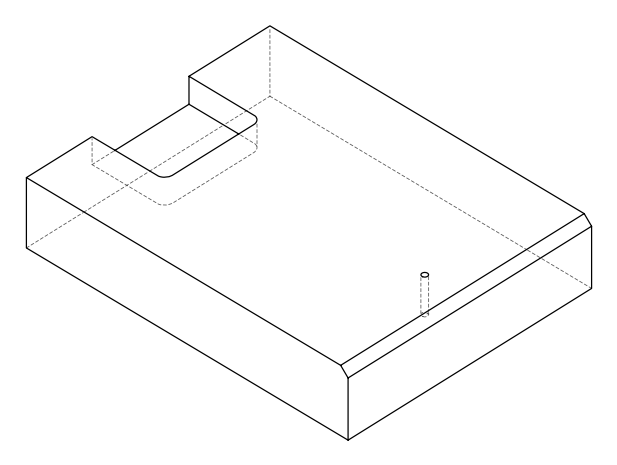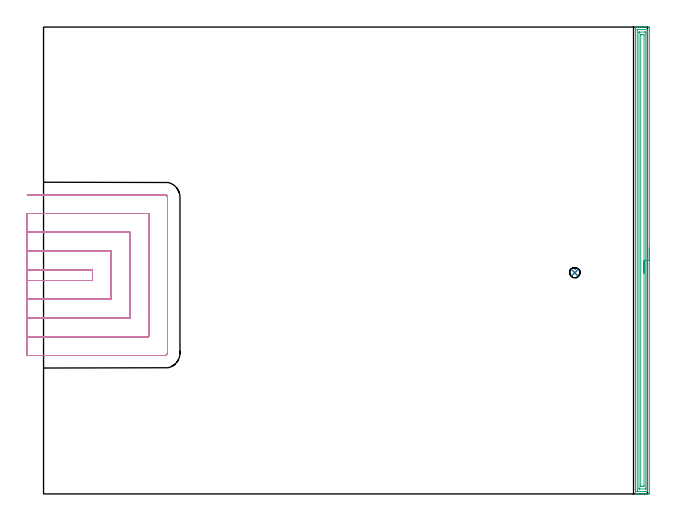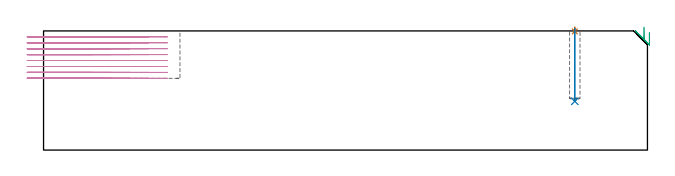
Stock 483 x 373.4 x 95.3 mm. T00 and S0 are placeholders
(PLAN: 4 operations, 3 tool changes, 40.4 min)
(1 SPOT_DRILL | STEP1POCKET | NXT0321_9005460120000 | 0.03 min | 1 mm3)
(2 DRILL_BLIND_HOLE_INTO_CENTER | STEP1POCKET | UGT0301_200 | 0.23 min | 2928 mm3)
(3 AREA_MILL | FG_CHAMFER_SURFACE | UGT0205_001 | 12.22 min | 23000 mm3)
(4 MILL_SLOT | SLOT_PARTIAL_RECTANGULAR | UGT0201_094 | Follow Part, ap 5, ae 75% | 27.91 min | 612171 mm3)
(TOOL NXT0321_9005460120000 | NC Spot Drill, 142deg, 12mm, Carbide, Uncoated | D12 PA142 FL30 Z2)
(TOOL UGT0301_200 | Twist Drill 8.3 mm | D8.3 PA118 FL72 Z2)
(TOOL UGT0205_001 | Chamfer Mill 20 x 3 x 45 deg. | D20 FL50 Z2)
(TOOL UGT0201_094 | End mill 20 mm | D20 FL38 Z4)
(OP 1 SPOT_DRILL)
G17 G21 G94 G90
T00 M6
G54
G17 G0 G90 X424.9 Y176.9 S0 M3
G43 Z105.3 H0
G94 G81 G98 Z94.943 F250. R98.3
G80
M5
M2
(OP 2 DRILL_BLIND_HOLE_INTO_CENTER)
G17 G21 G94 G90
T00 M6
G54
G17 G0 G90 X424.9 Y176.9 S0 M3
G43 Z105.3 H0
G94 G81 G98 Z39. F250. R97.3
G80
M5
M2
(OP 3 AREA_MILL)
G17 G21 G94 G90
T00 M6
G54
G17 G0 G90 X484.5 Y196.7 S1061 M3
G43 Z105.3 H0
Z94.2
G94 G1 Y196.662 Z93.328 F250.
Y196.548 Z92.463
Y196.359 Z91.612
Y196.097 Z90.78
Y195.763 Z89.974
Y195.36 Z89.2
Y194.892 Z88.464
Y194.36 Z87.772
Y193.771 Z87.129
Y193.128 Z86.54
Y192.436 Z86.008
Y191.7 Z85.54
Y190.926 Z85.137
Y190.12 Z84.803
Y189.288 Z84.541
Y188.436 Z84.352
Y187.572 Z84.238
Y186.7 Z84.2
Y0.869
X484.498 Y0.607 Z84.202
X484.492 Y0.007 Z84.206
X484.473 Y0.003 Z84.224
X483.869 Y0. Z84.829
X476.714 Z91.98
X476.141 Z92.556
X475.82 Z92.876
X475.247 Z93.449
X474.926 Z93.77
X473.853 Z94.846
X473.466 Y0.001 Z95.226
X473.443 Y0.003 Z95.248
X473.403 Y0.01 Z95.288
X473.4 Y0.16 Z95.3
Y373.24
X473.403 Y373.39 Z95.288
X473.463 Y373.394 Z95.228
X473.854 Y373.4 Z94.846
X474.283 Z94.416
X474.926 Z93.77
X476.141 Z92.556
X476.714 Z91.98
X483.869 Y373.399 Z84.829
X484.473 Y373.397 Z84.224
X484.492 Y373.393 Z84.206
X484.497 Y372.793 Z84.203
X484.5 Y372.163 Z84.2
Y186.7
X483.086 Z85.614
X483.085 Y2.392 Z85.615
X483.084 Y2.282 Z85.616
X483.079 Y2.17 Z85.621
X483.066 Y2.01 Z85.634
X482.974 Y2.007 Z85.726
X482.472 Y2.001 Z86.228
X474.926 Z93.774
X474.87 Y2.002 Z93.83
X474.836 Y2.006 Z93.864
X474.823 Y2.009 Z93.877
X474.82 Y2.059 Z93.88
X474.815 Y2.28 Z93.885
X474.814 Y2.392 Z93.886
Y2.503
X474.815 Y371.008 Z93.885
X474.816 Y371.118 Z93.884
X474.821 Y371.23 Z93.879
X474.834 Y371.39 Z93.866
X474.926 Y371.393 Z93.774
X475.428 Y371.399 Z93.272
X482.974 Z85.726
X483.03 Y371.398 Z85.67
X483.064 Y371.394 Z85.636
X483.077 Y371.391 Z85.623
X483.08 Y371.341 Z85.62
X483.085 Y371.12 Z85.615
X483.086 Y371.008 Z85.614
Y370.897
Y186.7
X481.672 Z87.028
X481.671 Y4.585 Z87.029
X481.668 Y4.177 Z87.032
X481.665 Y4.057 Z87.035
X481.653 Y4.01 Z87.047
X481.54 Y4.005 Z87.16
X481.362 Y4. Z87.338
X476.891 Z91.809
X476.714 Y4.002 Z91.986
X476.537 Y4.008 Z92.163
X476.235 Y4.025 Z92.465
X476.233 Y4.177 Z92.467
X476.229 Y4.661 Z92.471
Y368.815
X476.232 Y369.223 Z92.468
X476.235 Y369.342 Z92.465
X476.247 Y369.39 Z92.453
X476.36 Y369.395 Z92.34
X476.538 Y369.4 Z92.162
X481.009 Z87.691
X481.186 Y369.398 Z87.514
X481.363 Y369.392 Z87.337
X481.665 Y369.375 Z87.035
X481.667 Y369.223 Z87.033
X481.671 Y368.739 Z87.029
X481.672 Y186.7 Z87.028
X480.257 Z88.443
Y6.854
X480.246 Y6.007 Z88.454
X479.397 Y6. Z89.303
X478.465 Z90.235
X477.654 Y6.01 Z91.046
X477.643 Y6.82 Z91.057
Y366.546
X477.654 Y367.393 Z91.046
X478.503 Y367.4 Z90.197
X479.435 Z89.265
X480.247 Y367.39 Z88.453
X480.257 Y366.58 Z88.443
Y186.7
Y185.828 Z88.481
Y184.964 Z88.595
Y184.112 Z88.783
Y183.28 Z89.046
Y182.474 Z89.38
Y181.7 Z89.782
Y180.964 Z90.251
Y180.272 Z90.782
Y179.629 Z91.372
Y179.04 Z92.015
Y178.508 Z92.707
Y178.04 Z93.443
Y177.637 Z94.216
Y177.303 Z95.022
Y177.041 Z95.854
Y176.852 Z96.706
Y176.738 Z97.571
Y176.7 Z98.443
G0 Z105.3
M5
M2
(OP 4 MILL_SLOT)
G17 G21 G94 G90
T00 M6
G54
G17 G0 G90 X-13. Y170.7 S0 M3
G43 Z105.3 H0
Z90.562
G94 G1 X-10. F250.
X39.1 F500.
Y179.3
X-10.
X-13. F250.
Y155.7
X-10.
X54.1 F500.
Y194.3
X-10.
X-13. F250.
Y140.7
X-10.
X69.1 F500.
Y209.3
X-10.
X-13. F250.
Y125.7
X-10.
X84.1 F500.
Y224.3
X-10.
X-13. F250.
Y110.7
X-10.
X97.1 F500.
G3 X99.1 Y112.7 R2.
G1 Y237.3
G3 X97.1 Y239.3 R2.
G1 X-10.
X-13. F250.
G0 Y170.7 Z85.825
G1 X-10.
X39.1 F500.
Y179.3
X-10.
X-13. F250.
Y155.7
X-10.
X54.1 F500.
Y194.3
X-10.
X-13. F250.
Y140.7
X-10.
X69.1 F500.
Y209.3
X-10.
X-13. F250.
Y125.7
X-10.
X84.1 F500.
Y224.3
X-10.
X-13. F250.
Y110.7
X-10.
X97.1 F500.
G3 X99.1 Y112.7 R2.
G1 Y237.3
G3 X97.1 Y239.3 R2.
G1 X-10.
X-13. F250.
G0 Y170.7 Z81.087
G1 X-10.
X39.1 F500.
Y179.3
X-10.
X-13. F250.
Y155.7
X-10.
X54.1 F500.
Y194.3
X-10.
X-13. F250.
Y140.7
X-10.
X69.1 F500.
Y209.3
X-10.
X-13. F250.
Y125.7
X-10.
X84.1 F500.
Y224.3
X-10.
X-13. F250.
Y110.7
X-10.
X97.1 F500.
G3 X99.1 Y112.7 R2.
G1 Y237.3
G3 X97.1 Y239.3 R2.
G1 X-10.
X-13. F250.
G0 Y170.7 Z76.35
G1 X-10.
X39.1 F500.
Y179.3
X-10.
X-13. F250.
Y155.7
X-10.
X54.1 F500.
Y194.3
X-10.
X-13. F250.
Y140.7
X-10.
X69.1 F500.
Y209.3
X-10.
X-13. F250.
Y125.7
X-10.
X84.1 F500.
Y224.3
X-10.
X-13. F250.
Y110.7
X-10.
X97.1 F500.
G3 X99.1 Y112.7 R2.
G1 Y237.3
G3 X97.1 Y239.3 R2.
G1 X-10.
X-13. F250.
G0 Y170.7 Z71.612
G1 X-10.
X39.1 F500.
Y179.3
X-10.
X-13. F250.
Y155.7
X-10.
X54.1 F500.
Y194.3
X-10.
X-13. F250.
Y140.7
X-10.
X69.1 F500.
Y209.3
X-10.
X-13. F250.
Y125.7
X-10.
X84.1 F500.
Y224.3
X-10.
X-13. F250.
Y110.7
X-10.
X97.1 F500.
G3 X99.1 Y112.7 R2.
G1 Y237.3
G3 X97.1 Y239.3 R2.
G1 X-10.
X-13. F250.
G0 Y170.7 Z66.875
G1 X-10.
X39.1 F500.
Y179.3
X-10.
X-13. F250.
Y155.7
X-10.
X54.1 F500.
Y194.3
X-10.
X-13. F250.
Y140.7
X-10.
X69.1 F500.
Y209.3
X-10.
X-13. F250.
Y125.7
X-10.
X84.1 F500.
Y224.3
X-10.
X-13. F250.
Y110.7
X-10.
X97.1 F500.
G3 X99.1 Y112.7 R2.
G1 Y237.3
G3 X97.1 Y239.3 R2.
G1 X-10.
X-13. F250.
G0 Y170.7 Z62.137
G1 X-10.
X39.1 F500.
Y179.3
X-10.
X-13. F250.
Y155.7
X-10.
X54.1 F500.
Y194.3
X-10.
X-13. F250.
Y140.7
X-10.
X69.1 F500.
Y209.3
X-10.
X-13. F250.
Y125.7
X-10.
X84.1 F500.
Y224.3
X-10.
X-13. F250.
Y110.7
X-10.
X97.1 F500.
G3 X99.1 Y112.7 R2.
G1 Y237.3
G3 X97.1 Y239.3 R2.
G1 X-10.
X-13. F250.
G0 Y170.7 Z57.4
G1 X-10.
X39.1 F500.
Y179.3
X-10.
X-13. F250.
Y155.7
X-10.
X54.1 F500.
Y194.3
X-10.
X-13. F250.
Y140.7
X-10.
X69.1 F500.
Y209.3
X-10.
X-13. F250.
Y125.7
X-10.
X84.1 F500.
Y224.3
X-10.
X-13. F250.
Y110.7
X-10.
X97.1 F500.
G3 X99.1 Y112.7 R2.
G1 Y237.3
G3 X97.1 Y239.3 R2.
G1 X-10.
X-13. F250.
G0 Z105.3
M5
M2
